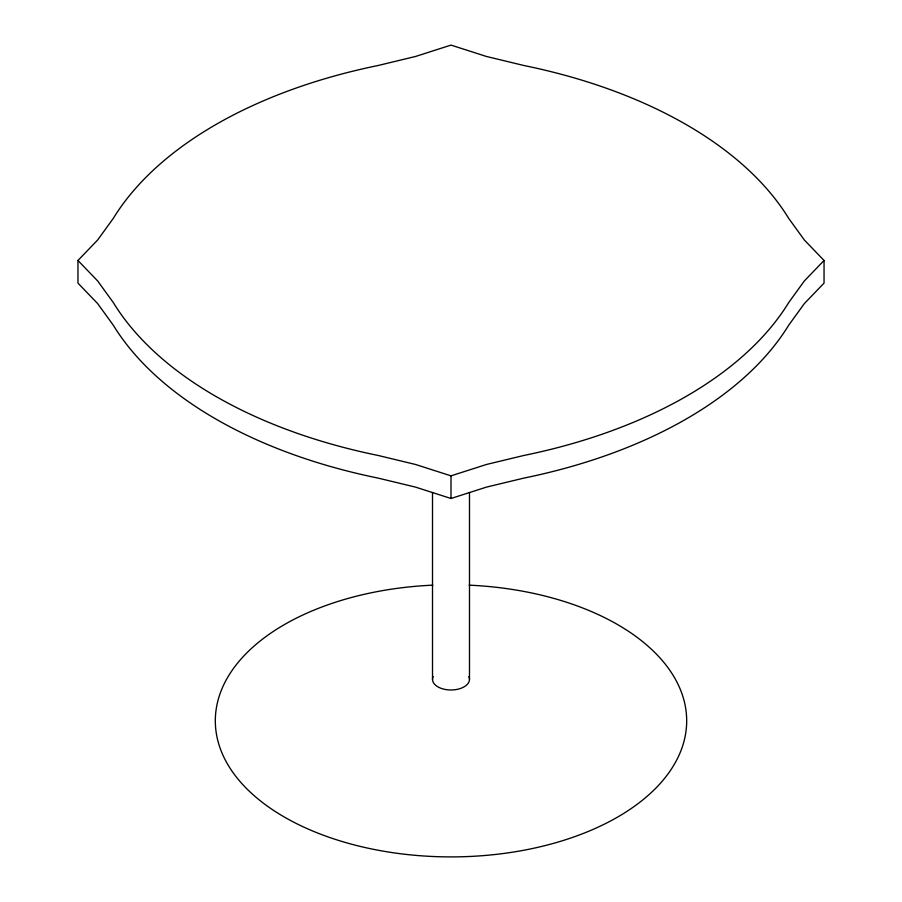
<?xml version="1.0" encoding="UTF-8"?>
<svg xmlns="http://www.w3.org/2000/svg" width="902" height="902" viewBox="0 0 902 902"><rect width="100%" height="100%" fill="white"/><g stroke="black" fill="none" stroke-linecap="round" stroke-linejoin="round"><path stroke-width="1.35" d="M77.955 260.475L97.653 240L113.291 218.385A434.685 250.959 0 0 1 378.096 65.508L415.529 56.476L451 45.1L486.471 56.476L523.904 65.508A434.685 250.959 0 0 1 788.709 218.385L804.347 240L824.045 260.475L824.045 283.115L804.347 303.591L788.709 325.205A434.685 250.959 0 0 1 523.904 478.094L486.471 487.114L451 498.49L415.529 487.114L378.096 478.094A434.685 250.959 0 0 1 113.291 325.205L97.653 303.591L77.955 283.115L77.955 260.475L97.653 280.95L113.291 302.565A434.685 250.959 0 0 0 378.096 455.454L415.529 464.474L451 475.85L486.471 464.474L523.904 455.454A434.685 250.959 0 0 0 788.709 302.565L804.347 280.95L824.045 260.475M469.491 492.458L469.491 679.319M451 475.85L451 498.49M432.509 492.458L432.509 679.319M468.86 676.556A18.491 10.677 0 0 1 451 689.996A18.491 10.677 0 0 1 433.14 676.556M469.153 585.161A235.693 136.078 0 0 1 652.022 791.866A235.693 136.078 0 0 1 249.978 791.866A235.693 136.078 0 0 1 432.847 585.161"/></g></svg>
